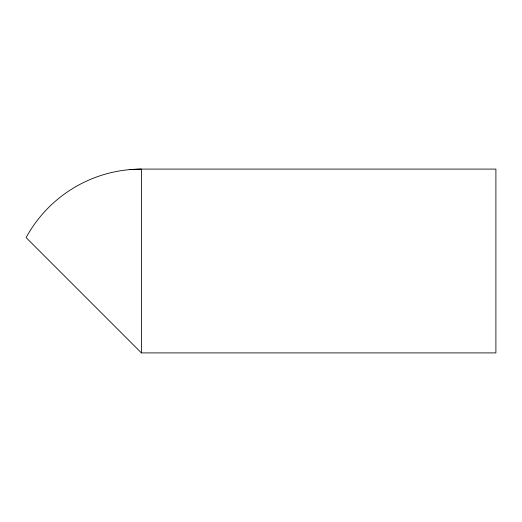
<?xml version="1.0" encoding="UTF-8"?>
<svg xmlns="http://www.w3.org/2000/svg" width="522" height="522" viewBox="0 0 522 522"><rect width="100%" height="100%" fill="white"/><g stroke="black" fill="none" stroke-linecap="round" stroke-linejoin="round"><path stroke-width="0.78" d="M129.691 169.617L141.41 169.095L495.9 169.095L495.9 352.905L141.41 352.905L26.1 237.601A131.296 131.296 0 0 1 141.41 169.095L141.41 352.905"/></g></svg>
